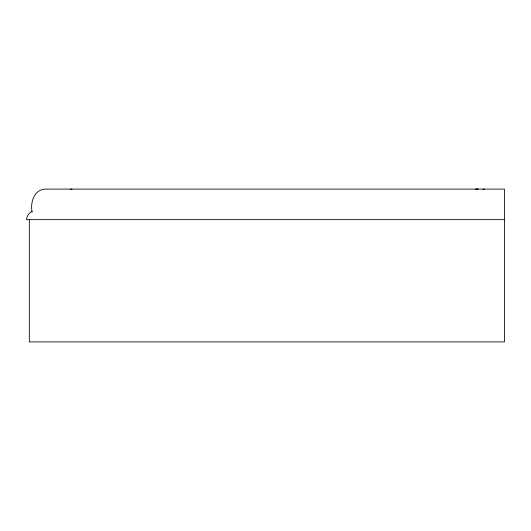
<?xml version="1.0" encoding="UTF-8"?>
<svg xmlns="http://www.w3.org/2000/svg" width="531" height="531" viewBox="0 0 531 531"><rect width="100%" height="100%" fill="white"/><g stroke="black" fill="none" stroke-linecap="round" stroke-linejoin="round"><path stroke-width="0.8" d="M32.106 211.318C28.92 212.851 26.742 216.124 26.55 219.655L504.45 219.655M475.63 189.282L477.17 189.089M476.652 189.282L478.185 189.089M475.796 189.282L477.316 189.089M482.898 189.282L484.438 189.089M70.464 189.089L72.01 189.282M32.106 212.081C30.081 202.311 34.19 189.036 45.998 189.089L504.45 189.089L504.45 341.911L29.331 341.911L29.331 219.363"/></g></svg>
